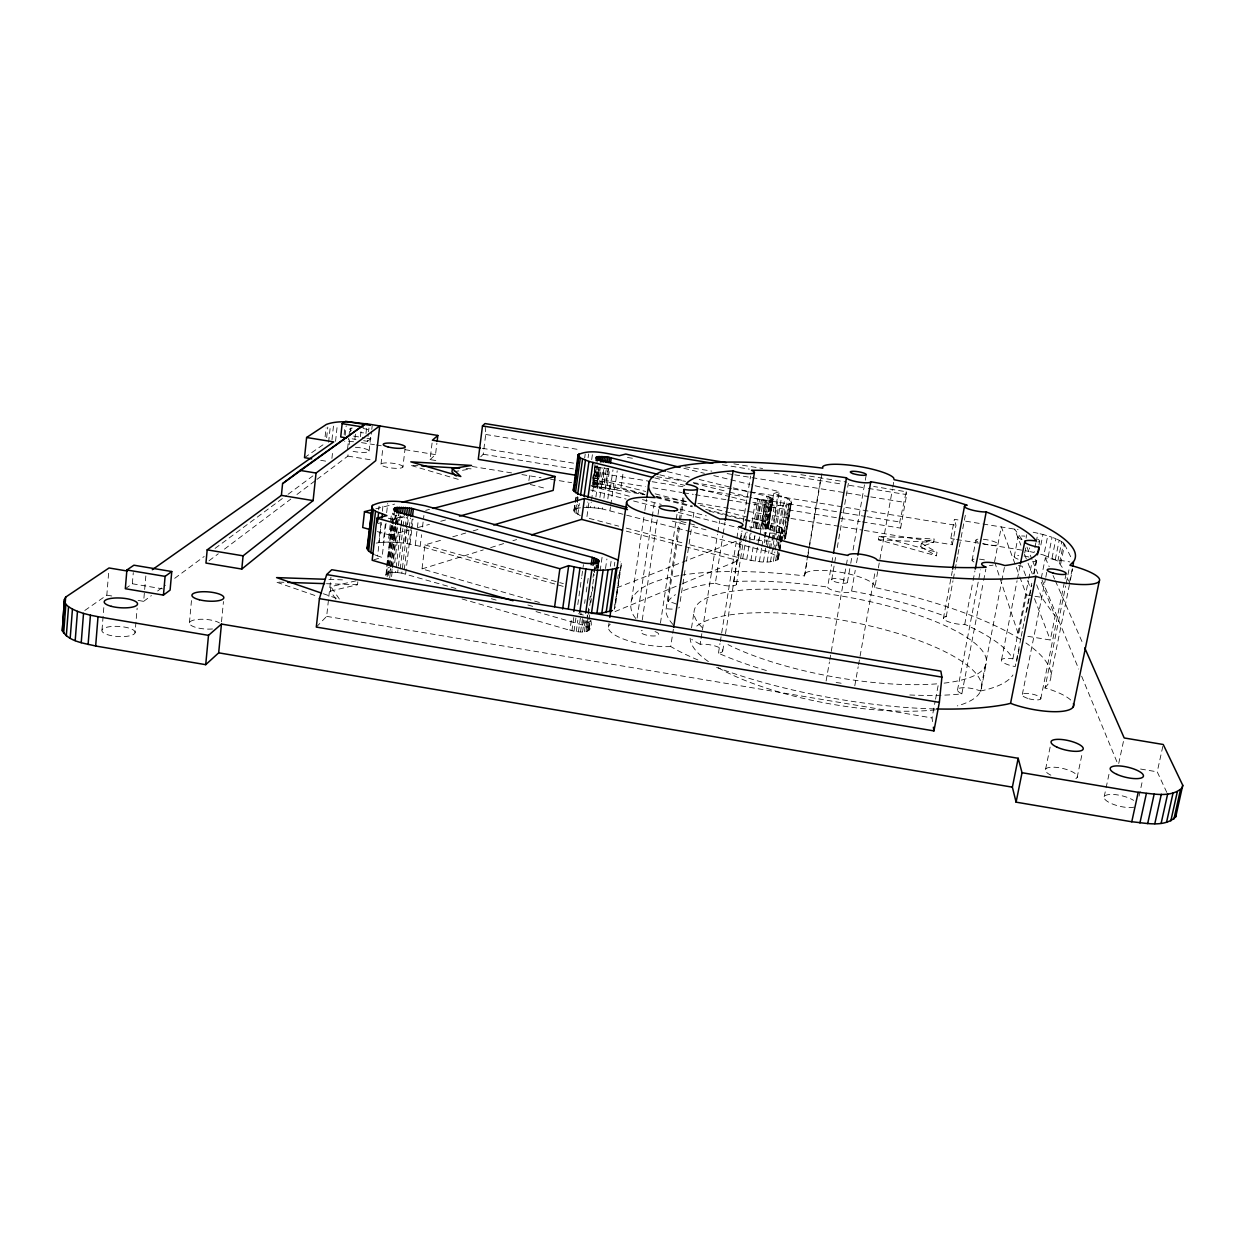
<?xml version="1.0" encoding="UTF-8"?>
<svg xmlns="http://www.w3.org/2000/svg" width="1245" height="1245" viewBox="0 0 1245 1245"><rect width="100%" height="100%" fill="white"/><g stroke="black" fill="none" stroke-linecap="round" stroke-linejoin="round"><path stroke-width="0.75" stroke-dasharray="5 3.75" d="M580.31 515.695L573.914 511.337L574.708 504.879M101.997 630.048L104.004 605.241M84.816 610.455L106.821 595.157L108.735 571.595M125.325 588.714L132.344 583.765L133.293 572.622M135.051 632.833A16.636 5.058 3.4 0 0 111.536 626.5A16.636 5.058 3.4 0 0 108.953 635.106A16.636 5.058 3.4 0 0 135.051 632.833L137.152 608.12M138.117 600.417L143.642 601.351L145.836 575.968M189.427 622.796L191.465 600.588M221.517 621.831L223.462 601.553M325.101 436.777L326.05 427.938M326.657 437.68L327.793 427.097M328.602 442.255L330.298 426.412M331.979 439.781L333.644 424.327M331.917 458.409L332.711 451.079M335.543 441.337L337.426 424M344.134 434.552L344.958 426.973M345.13 435.423L346.188 425.821M316.308 627.075L326.657 616.368L330.952 577.182M335.792 599.063L330.345 591.079L330.828 586.66L356.179 580.808M347.588 448.714L348.756 438.069M348.958 436.31L349.736 429.214M317.008 479.356L347.869 456.106L348.273 452.308M349.114 444.745L349.736 439.08M350.53 431.813L350.95 427.969M355.447 434.131L354.607 441.804L344.507 441.181M360.427 436.637L361.283 428.98M365.968 433.556L367.042 423.985M363.649 440.699L367.462 441.321L368.318 433.711M368.536 431.797L368.956 427.984M369.096 450.986L370.885 435.065M367.462 441.321L370.714 438.878L371.57 431.299M371.788 429.416L372.208 425.634M330.345 591.079L357.502 584.73L357.829 581.835M381.001 464.198L382.869 447.889M378.667 509.921L379.102 506.217M376.146 543.1L378.745 542.664L381.297 520.457M382.371 511.197L383.211 503.789M386.028 523.211L382.075 557.386L377.608 555.955L381.312 523.725M378.745 542.664L383.242 542.26L385.374 523.787M386.65 512.691L387.724 503.462M383.242 542.26L388.207 542.104L391.63 512.598M377.313 531.599L390.121 535.179L391.35 524.534M392.253 525.312L386.339 576.077L386.619 567.129M386.837 565.199L391.568 524.627M391.786 522.698L392.922 513.033M385.857 575.455L393.078 513.469M392.331 523.663L393.56 514.045M387.148 576.7L388.253 567.3M388.269 565.635L392.984 525.188M393.296 524.02L394.618 512.738M385.717 574.848L388.565 572.98L389.234 567.206M389.452 565.277L393.949 526.806M394.852 519.103L395.303 515.259M388.502 575.439L389.389 567.907M389.607 566.024L394.229 526.479M395.101 518.947L395.536 515.181M388.207 542.104L393.513 542.213L395.319 526.775M395.536 524.845L396.673 515.197M388.565 572.98L390.012 572.7L390.463 568.856M390.697 566.942L395.412 526.573M395.63 524.643L396.766 515.041M389.701 577.913L390.805 568.483M391.023 566.599L396.968 515.741M402.913 466.999A11.049 2.428 6.7 0 0 387.086 462.875A11.049 2.428 6.7 0 0 385.857 466.968A11.049 2.428 6.7 0 0 402.913 466.999L405.03 448.9M390.012 572.7L391.693 572.529L392.144 568.685M392.377 566.755L397.108 526.417M397.326 524.503L398.447 514.901M391.584 576.559L399.1 512.473M394.696 562.849L398.758 528.3M399.661 520.612L400.33 514.854M393.513 542.213L399.022 542.571L400.828 527.149M401.061 525.219L401.964 517.515M391.693 572.529L395.568 572.467L400.765 528.347M400.983 526.433L402.119 516.831M395.568 572.467L397.653 572.607L402.851 528.487M403.069 526.573L404.205 516.986M400.205 568.996L404.967 528.72M405.185 526.806L406.321 517.22M563.145 586.364L420.188 546.29L404.578 543.178L406.181 529.701M406.399 527.771L407.769 516.208M455.935 588.511L401.824 573.136L408.407 517.531M404.251 569.712L409.045 529.436M409.263 527.506L410.399 517.92M405.637 574.007L411.348 526.059M411.581 524.129L412.266 518.387M410.056 544.018L411.659 530.526M411.893 528.611L413.044 518.978M415.301 545.061L418.304 520.005M435.812 460.541L430.07 459.607L432.202 441.959M420.188 546.29L421.588 534.712M422.506 526.993L423.907 515.43M430.07 459.607L435.517 454.627L436.902 443.142M539.412 602.471L422.024 568.918L424.918 544.905L443.485 539.505M480.741 456.79L483.216 454.238L485.721 434.474L485.208 427.206M528.907 480.57L529.841 473.645M573.914 511.337L574.941 504.007M575.19 502.171L575.953 496.662M573.945 510.372L575.408 504.038M575.657 502.202L576.419 496.724M574.567 512.38L575.595 505.034M574.645 509.516L575.984 508.785L576.746 503.322M576.995 501.502L577.758 496.024M575.875 513.469L577.151 504.272M577.415 502.435L578.178 496.911M584.683 457.973L585.212 454.16M575.984 508.785L577.929 508.209L578.692 502.747M577.804 514.59L579.345 503.525M588.091 457.771L588.636 453.974M591.702 459.654L592.495 453.974M583.391 507.54L586.769 507.478L587.531 502.031M590.815 620.197C594.363 635.915 578.52 632.055 569.899 630.281L571.766 616.975M588.869 502.964L586.784 517.764L618.718 526.153M592.885 478.08L593.398 474.018M592.9 479.2L593.429 475.512M594.472 468.151L594.986 464.478M571.906 630.81L573.789 617.489M592.994 480.663L595.126 465.521M592.947 482.593L595.281 466.035M592.978 484.492L595.577 466.019M592.698 484.429L596.106 465.817M586.769 507.478L590.457 507.587L591.219 502.155M591.484 500.35L594.285 480.446L610.143 482.562L645.735 491.479M629.332 496.226L593.554 486.795L597.211 460.915M593.523 484.196L594.581 484.04L597.18 465.677M574.038 631.246L575.921 617.925M577.789 604.603L581.555 577.96M581.835 576.062L583.438 564.639M594.643 487.246L597.522 466.906M594.581 484.04L595.857 483.947L598.191 467.435M595.935 487.682L598.814 467.342M576.217 631.573L577.836 620.166M592.184 486.359L596.635 486.702L599.312 467.778M595.857 483.947L597.32 483.931L599.654 467.42M590.457 507.587L594.347 507.867L594.861 504.256M595.888 497.02L598.191 480.741M597.413 488.102L600.308 467.746M597.32 483.931L598.907 483.994L601.242 467.482M578.411 631.806L581.119 612.773M598.907 483.994L600.588 484.118L602.938 467.622M580.543 631.915L582.442 618.609M584.605 603.389L585.15 599.592M586.224 591.982L588.387 576.777M596.635 486.702L601.226 487.231L603.903 468.307M594.347 507.867L598.363 508.333L598.876 504.707M599.903 497.486L602.206 481.208M600.588 484.118L602.331 484.321L604.665 467.824M589.461 629.659L588.387 627.62L582.613 625.021L583.407 619.387M582.567 631.915L584.185 620.508M645.05 494.841L604.058 484.585L606.408 468.089M584.419 625.597L584.963 621.846M584.403 631.791L586.021 620.399M690.103 544.89L742.705 558.694C754.034 560.701 767.434 564.903 778.187 559.316L776.958 556.064L766.718 551.317L602.362 508.94L602.876 505.33M603.903 498.093L608.105 468.416M586.021 626.251L587.64 614.952M587.905 613.069L588.714 607.42M589.788 599.903L590.317 596.137M593.009 577.322L593.538 573.556M593.818 571.673L594.612 566.039M643.509 493.611L620.913 487.884L614.501 489.752L605.801 487.931L608.494 469.007M586.021 631.557L592.527 586.006M592.791 584.107L594.145 574.614M594.425 572.716L595.235 567.035M607.358 485.27L609.443 470.61M587.36 626.92L588.169 621.271M590.861 602.44L591.391 598.674M592.464 591.142L593.009 587.375M595.701 568.545L596.246 564.779M587.36 631.215L588.714 621.737M588.994 619.839L589.803 614.143M596.308 568.638L596.853 564.856M588.387 627.62L589.476 620.088M588.403 630.764L589.756 621.302M597.351 568.265L597.896 564.467M589.103 628.32L590.177 620.773M597.74 567.953L598.285 564.187M589.118 630.25L590.472 620.788M598.051 567.798L598.596 564.016M607.825 498.84L610.143 482.562M598.114 568.576L598.658 564.81M610.268 488.771L612.976 469.863M600.121 570.91L602.315 555.628M609.957 510.559L610.486 506.948M610.75 505.128L613.863 483.418M614.501 489.752L617.224 470.828M605.521 568.56L606.906 559.005M620.913 487.884L623.091 472.835M610.361 566.319L611.482 558.663M614.267 566.086L614.812 562.242M608.431 627.06L608.992 623.216M617.785 578.396L618.314 574.708M619.963 570.117L614.252 609.163L621.364 564.981L620.197 561.806M621.271 563.44L615.139 607.638M631.588 600.183L644.614 512.255M644.894 510.341L646.591 498.871M637.129 618.127L651.96 518.651M652.24 516.737L654.808 499.525M642.249 619.948L657.749 516.41M658.045 514.496L659.181 506.824M660.457 623.045L677.669 509.89M673.094 624.616A177.397 48.493 10.2 0 1 665.826 611.077L678.961 522.122M679.256 520.208L682.774 497.144M676.471 604.167A13.135 3.595 8.7 0 0 668.067 601.662L680.237 521.997M680.517 520.099L684.003 497.331M697.9 659.959A213.253 58.391 10.2 0 1 678.447 650.902L670.697 646.544L673.358 629.27M680.206 601.428L685.217 568.965M686.4 561.339L690.228 536.517M690.524 534.603L691.691 526.977M693.169 517.422L694.352 509.781M691.52 627.869L694.228 610.595M766.406 670.541A177.397 48.493 10.2 0 1 720.964 654.325L718.443 653.189A14.037 4.109 9.1 0 0 719.314 647.587A14.037 4.109 9.1 0 0 700.172 644.272L700.779 640.475M701.075 638.576L717.54 534.183M717.836 532.284L719.626 520.908M683.567 590.535A177.397 48.493 10.2 0 1 713.12 583.423L715.346 583.158L722.878 535.599M723.174 533.7L724.979 522.293M718.443 653.189L719.983 643.618M720.279 641.704L738.394 528.643M715.346 583.158A12.388 3.19 9.1 0 0 732.34 585.897A12.388 3.19 9.1 0 0 733.632 581.602L741.942 529.794M743.187 522.122L750.579 476.072M722.738 650.995L723.967 643.354M725.493 633.829L740.199 542.275M740.51 540.361L742.036 530.821M682.82 583.5L738.129 560.592L741.304 540.828M736.417 584.325L743.14 542.649M743.436 540.75L744.666 533.171M744.666 537.824L745.584 532.129M742.705 558.694L745.164 543.427M745.475 541.513L747.016 531.973M749.303 538.914L750.221 533.218M750.533 531.319L755.139 502.809L752.042 502.108M746.72 559.659L749.194 544.376M749.506 542.478L751.062 532.922M749.708 491.962L768.149 496.537L773.052 498.887L767.994 528.549L762.064 529.156L753.225 527.802L757.863 499.167L750.315 497.3M754.937 528.207L759.59 499.556L757.863 499.167M791.26 503.104L785.33 538.774L785.144 536.471L781.876 533.856L767.885 528.751L773.643 493.611L787.727 498.514L791.042 500.972L791.26 503.104L785.719 505.159L778.654 505.532L772.709 541.544L754.128 539.848L754.735 536.035M755.98 528.44L759.995 503.727L755.139 502.809M750.937 560.468L753.101 547.1M754.346 539.458L754.968 535.646M756.742 528.549L761.395 499.899L759.59 499.556M758.563 528.829L763.216 500.179L769.768 500.537L773.223 499.307M755.186 561.121L759.232 536.299M760.353 529.032L765.021 500.381M759.014 540.595L759.637 536.782M759.948 534.883L764.897 504.49L778.654 505.532M768.554 527.802L761.924 524.472L766.546 496.117M762.064 529.156L766.733 500.521M763.512 524.923L768.149 496.537M763.652 529.203L768.336 500.568M764.944 525.39L769.581 497.004M759.388 561.588L761.582 548.22M761.893 546.322L763.138 538.68M765.084 529.156L769.768 500.537M764.461 537.326L770.826 497.471M766.297 529.032L770.982 500.443M764.259 542.804L764.881 539.085M765.177 537.217L767.62 522.293L750.751 518.029M767.169 526.386L771.838 497.953M767.278 528.829L771.962 500.257M767.916 526.884L772.585 498.436M768.414 528.207L773.052 498.887M763.418 561.853L767.169 538.96M767.325 547.582L771.309 523.305L767.62 522.293M769.068 537.653L774.374 505.392M772.102 529.919L777.876 494.747M767.138 561.915L769.021 550.492M769.332 548.578L770.577 540.952M767.885 528.751L773.503 526.557L779.245 491.651L751.171 484.772M770.639 548.703L774.655 524.41L771.309 523.305M770.468 561.775L773.908 540.844M774.234 538.929L775.168 533.233L780.273 532.44L783.152 530.028L781.627 527.88L774.655 524.41M775.9 531.179L781.704 495.961M773.503 549.885L774.748 542.4M775.977 534.914L777.534 525.561M773.301 561.433L774.872 551.924M775.184 550.025L776.444 542.431M776.522 541.419L782.467 505.454M776.771 545.481L777.394 541.731M777.705 539.848L779.868 526.728M779.183 532.502L785.019 497.222M775.573 560.888L776.818 553.309M778.078 545.715L778.701 541.917M779.028 540.019L780.273 532.44M776.958 556.064L781.627 527.88M779.775 541.061L785.719 505.159M777.207 560.188L778.467 552.609M778.779 550.71L780.039 543.147M780.35 541.248L781.922 531.786M781.876 533.856L787.727 498.514M778.047 557.231L780.241 544.049M780.553 542.166L782.731 529M778.187 559.316L782.887 530.977M778.467 558.32L779.401 552.671M779.712 550.772L780.973 543.24M781.284 541.342L783.152 530.028M782.358 540.486L788.303 504.661M783.868 535.194L789.75 499.774M784.226 539.707L790.17 503.976M785.144 536.471L791.042 500.972M785.626 537.684L791.54 502.108M680.968 575.268A213.253 58.391 10.2 0 1 801.142 575.501L804.55 575.937L807.725 555.052M808.036 553.138L821.046 476.415M804.55 575.937L807.429 558.927M807.756 557.029L809.032 549.465M809.359 547.582L822.494 470.081M1020.869 638.171L1015.22 666.589A13.508 3.595 11.6 0 1 1001.416 660.628A13.508 3.595 11.6 0 1 1012.87 658.838L1011.267 656.162A177.397 48.493 10.2 0 0 966.991 625.332L964.735 624.336A12.606 3.19 11 0 1 947.523 621.426A12.606 3.19 11 0 1 946.216 616.68L943.741 615.73A177.397 48.493 10.2 0 0 859.657 592.558L851.596 591.033A12.17 3.05 10 0 1 839.597 592.029A12.17 3.05 10 0 1 827.614 587.08L831.52 564.467M831.831 562.584L833.138 555.052M831.722 579.641L835.971 555.099M837.278 547.551L848.374 483.356M826.104 680.984L829.435 661.966M829.761 660.068L846.024 566.864M846.367 564.965L847.689 557.355M847.44 582.178L850.428 565.183M850.755 563.3L851.736 557.635M853.058 550.088L864.964 482.111M865.291 480.228L866.287 474.563M851.596 591.033L855.237 570.303M856.56 562.756L857.556 557.106M921.424 543.256L937.018 552.329L936.38 555.799L878.347 539.754L878.954 536.33L934.217 539.007L933.579 542.384L920.786 546.679L921.424 543.256L934.217 539.007M854.786 685.793L858.178 666.76M858.521 664.861L874.799 573.556M1020.34 639.308A213.253 58.391 10.2 0 0 895.279 592.106L874.861 587.515L892.447 489.16M892.774 487.277L893.786 481.597M862.225 521.888L900.617 528.129L899.761 521.997L906.204 491.744L873.648 486.468M900.617 528.129L906.671 494.607L906.204 491.744M864.326 530.417L952.316 544.765L950.791 538.556L954.386 519.336L958.136 519.943M952.316 544.765L955.973 525.281L954.386 519.336M943.383 618.485L952.3 571.066M946.216 616.68L952.97 580.792M953.328 578.909L954.744 571.346M955.102 569.463L956.176 563.798M956.533 561.9L957.592 556.235M957.95 554.352L959.024 548.687M959.381 546.788L960.798 539.241M961.156 537.358L965.778 512.8M932.567 721.633L932.023 717.929L935.197 701.075M935.555 699.208L938.388 684.236M972.08 560.374L975.878 540.392M964.735 624.336L972.734 582.427M973.108 580.528L974.913 571.004M957.483 690.181L980.546 569.852M909.784 694.975A177.397 48.493 10.2 0 0 959.288 694.134L961.84 693.838L983.285 582.302M983.659 580.419L985.838 569.074M994.568 561.713L1001.322 526.837L1019.157 575.174M961.84 693.838A14.349 4.109 11.6 0 1 960.953 687.894A14.349 4.109 11.6 0 1 980.344 691.006L1001.431 582.644M1001.805 580.746L1004.388 567.44M981.293 688.843L986.211 663.663M1014.208 556.826L1018.145 536.673M1001.556 659.694L1017.072 580.761M1017.445 578.878L1020.029 565.728M1026.082 538.198L1026.767 534.696M1024.728 552.92L1026.222 545.326M1035.824 542.882L1034.097 552.5L1028.915 551.379L1029.599 547.878M1012.87 658.838L1028.292 580.901M1028.681 579.003L1032.058 561.9M1036.182 541.995L1037.91 533.249L1032.712 532.144M1019.811 576.964L1026.425 594.877L1018.519 634.779L995.175 563.549M1038.937 544.937L1039.653 541.373M1021.242 636.273L1022.363 630.592M1022.752 628.694L1023.872 623.014M1024.246 621.115L1031.778 583.236M1033.646 573.758L1037.038 556.702M1016.698 661.484L1017.834 655.788M1018.208 653.874L1019.344 648.163M1026.518 612.011L1031.809 585.383M1034.066 573.961L1037.474 556.842M1040.867 544.999L1042.952 534.494L1037.91 533.249M1062.25 567.362L1057.845 561.137L1043.87 555.13L1047.714 535.848L1042.952 534.494M1041.287 578.162L1045.333 557.9L1069.766 561.884M1048.212 556.593L1052.072 537.264L1047.714 535.848M1022.332 694.414L1045.411 579.096M1045.784 577.198L1047.31 569.634M1052.041 558.102L1055.916 538.743L1052.072 537.264M1055.278 559.643L1059.184 540.237L1055.916 538.743M1057.845 561.137L1061.752 541.699L1059.184 540.237M1059.651 562.584L1063.572 543.085L1061.752 541.699M1060.662 563.938L1064.6 544.392L1063.572 543.085M1027.872 636.319L1050.313 640.023L1055.138 616.135L1040.68 580.73M1040.758 698.896L1066.093 573.821M1070.684 700.001A42.89 12.014 12 0 0 1048.57 689.014L1044.975 687.987L1065.658 586.037M1066.047 584.154L1067.572 576.606M1067.961 574.708L1069.486 567.16M1069.408 582.769L1072.396 568.016M1050.998 675.335L1069.969 582.022M1070.358 580.123L1072.676 568.7M1045.613 769.145L1050.578 744.915M1077.127 777.534L1082.232 753.194M1104.19 796.722L1105.716 789.563M1106.105 787.774L1109.155 773.425M1118.726 763.481L1124.188 737.958M1139.066 796.178L1142.583 779.992M1166.798 792.411L1157.227 771.838L1163.235 744.494M668.067 601.662L669.623 599.514A177.397 48.493 10.2 0 1 675.412 594.674M1044.975 687.987L1049.239 682.602A213.253 58.391 10.2 0 0 1025.927 642.98M209.035 560.748L218.295 553.776M224.458 549.123L290.785 499.12M296.964 494.467L315.467 480.523M143.642 601.351L151.408 595.592M157.617 590.986L165.383 585.243M174.705 578.334L204.196 556.468M215.074 548.407L286.49 495.463M288.046 494.312L312.884 475.886M304.496 457.662L324.338 443.858M615.014 611.591L681.031 584.247M617.006 587.733L741.584 539.038M773.643 493.611L779.245 491.651M422.024 568.918L483.247 549.917M490.654 547.613L503.649 543.583M512.924 540.703L516.628 539.552M373.811 559.783L382.075 557.386M452.76 536.813L465.739 533.031M473.162 530.868L478.734 529.249M390.121 535.179L408.858 530.028M418.227 527.46L429.478 524.363M440.714 521.281L446.348 519.741M401.341 516.753L391.973 519.196L388.315 518.2M425.712 510.372L429.463 509.392M377.593 523.6L381.312 522.62M392.486 519.694L403.676 516.753M375.788 508.8L394.634 504.101M980.344 691.006L982.507 690.586A177.397 48.493 10.2 0 0 1012.948 674.992M453.88 471.746L471.108 468.836L465.428 468.493M577.929 508.209L580.419 507.789M670.697 646.544L669.779 646.622A41.599 12.014 8.6 0 1 623.652 639.121A41.599 12.014 8.6 0 1 610.283 624.196M733.632 581.602L736.06 581.462A177.397 48.493 10.2 0 1 819.552 585.944L827.614 587.08M775.168 533.233L764.072 532.953M283.876 582.287L276.125 582.022L317.475 596.371M326.501 583.703L357.502 584.73M328.913 579.392L342.484 579.859M878.347 539.754L933.579 542.384M417.993 465.723L410.399 465.272L460.401 479.979M397.653 572.607L401.824 573.136M399.022 542.571L404.578 543.178M361.486 442.629L374.434 444.683M761.395 499.899L763.216 500.179M759.995 503.727L764.897 504.49M602.331 484.321L604.058 484.585M601.226 487.231L605.801 487.931M598.363 508.333L602.362 508.94M733.881 463.856L762.594 468.493M800.893 474.703L846.849 482.126M722.411 464.774L749.288 469.132M774.234 473.162L841.418 484.04M849.09 485.285L866.364 488.087M868.294 488.398L906.671 494.607M485.721 434.474L579.594 449.694M627.48 457.46L635.137 458.689M684.952 466.766L711.766 471.124M727.096 473.598L732.838 474.532M734.752 474.843L868.854 496.584M870.769 496.895L903.341 502.171M965.622 521.173L1018.083 529.685M482.266 448.309L574.318 463.264M595.421 466.688L608.852 468.883M656.784 476.664L685.559 481.348M693.232 482.593L731.593 488.818M733.507 489.129L955.973 525.281M483.216 454.238L573.431 468.914M594.55 472.337L650.217 481.395M652.131 481.706L684.766 487.013M700.126 489.518L751.949 497.953M753.879 498.265L842.18 512.629M844.094 512.94L865.213 516.364M867.127 516.691L899.761 521.997M353.627 436.092L365.018 437.944M366.917 438.256L370.714 438.878M352.179 438.831L355.992 439.454M593.445 478.111L645.283 486.562M652.971 487.807L681.762 492.491M683.676 492.818L693.278 494.374M695.208 494.685L725.913 499.681M727.843 500.008L860.311 521.577M376.348 444.994L382.075 445.928M404.983 449.663L435.517 454.627M950.791 538.556L954.619 539.194M956.533 539.505L1021.756 550.119M472.151 466.47L512.333 473.022M521.888 474.578L541.03 477.691M550.586 479.263L571.642 482.687M590.768 485.815L644.334 494.545M655.804 496.413L686.415 501.408M697.885 503.276L728.496 508.271M730.41 508.582L862.411 530.105M347.869 456.106L372.037 460.043M1018.441 565.619L1022.114 566.21L1026.923 578.816M320.712 460.308L326.112 461.195M1026.425 594.877L1041.614 597.367L1055.138 616.135M132.344 583.765L162.55 588.838M326.657 616.368L932.023 717.929M106.821 595.157L112.346 596.09M1140.56 769.037L1157.227 771.838M1025.429 550.757L1028.915 551.379M750.906 539.225L754.128 539.848M683.816 468.26L704.39 473.302M713.758 475.59L749.303 484.305M667.398 471.637L689.854 477.177M699.208 479.481L747.84 491.495M659.803 474.843L684.314 480.912M693.745 483.262L727.687 491.682M729.57 492.149L748.432 496.817M654.823 477.924L684.843 485.41M699.846 489.145L729.85 496.615M731.733 497.082L746.735 500.817M655.119 493.845L686.991 501.906M700.126 505.221L748.867 517.546M656.706 496.957L692.5 506.03M705.682 509.376L743.358 518.916M745.241 519.398L773.503 526.557M656.364 497.704L692.173 506.793M709.136 511.088L743.078 519.694M744.961 520.177L761.924 524.472M642.467 499.587L661.235 504.365M680.019 509.143L706.288 515.85M749.459 526.853L753.225 527.802M590.69 490.016L626.111 499.074M633.58 500.988L655.944 506.699M678.323 512.426L737.989 527.678M681.264 521.484L696.188 525.328M530.214 484.476L546.119 488.585M672.393 521.173L685.481 524.55M692.967 526.479L706.055 529.856M626.235 528.113L682.587 542.913M626.297 531.148L738.129 560.592M878.954 536.33L937.018 552.329M424.918 544.905L563.347 583.625M578.536 613.66L587.858 616.322M527.864 604.992L535.288 607.124M491.324 598.705L496.926 600.323M536.035 611.591L582.613 625.021M1040.711 554.212L1043.87 555.13M462.035 598.969L569.899 630.281M323.358 593.756L339.558 599.343L330.828 586.66M375.072 554.928L377.608 555.955M700.172 644.272L698.04 643.136A177.397 48.493 10.2 0 1 691.675 639.37M593.554 486.795L591.857 485.457M920.786 546.679L936.38 555.799M1021.943 539.365L1014.473 528.969L1020.9 545.17M635.728 618.5L633.503 615.404A213.253 58.391 10.2 0 1 679.21 575.563M1064.6 544.392L1071.898 559.207M1067.027 577.633L1068.615 581.057M1045.333 557.9L1049.193 566.724M1053.068 575.548L1054.608 579.081M1055.386 580.839L1083.212 644.396M1042.018 579.952L1078.715 669.063M1081.64 676.191L1117.605 763.512M1026.954 547.084L1032.012 559.487M1032.727 561.246L1037.801 573.649M1024.464 554.165L1027.327 561.37M1028.043 563.176L1032.323 573.976M1036.618 584.776L1041.614 597.367M1027.623 580.621L1030.362 587.827M1034.486 598.627L1050.313 640.023M874.861 587.515L874.441 585.228A35.903 8.839 10 0 0 838.554 571.937A35.903 8.839 10 0 0 804.472 574.225M1037.723 539.303A11.08 2.288 10.8 0 1 1037.334 542.057M1021.927 539.552A11.08 2.288 10.8 0 1 1025.086 536.159M1035.202 559.612A11.065 2.381 11 0 1 1033.443 561.682M1018.083 559.176A11.065 2.381 11 0 1 1018.768 555.457M1024.013 556.001A11.065 2.381 11 0 1 1029.522 557.215M363.524 432.855A10.847 2.21 6.6 0 1 360.723 432.622M351.261 430.49A10.847 2.21 6.6 0 1 352.786 427.969M363.104 428.513A10.847 2.21 6.6 0 1 367.96 429.603M355.401 447.297A10.816 2.303 6.5 0 1 369.018 451.297A10.816 2.303 6.5 0 1 353.113 451.312M1133.946 807.149A17.01 5.369 13.6 0 1 1109.653 802.729A17.01 5.369 13.6 0 1 1109.202 794.528A17.01 5.369 13.6 0 1 1133.588 800.364M983.301 539.256A11.298 2.397 10.7 0 1 998.054 544.33A11.298 2.397 10.7 0 1 982.118 543.536M977.761 541.917A11.298 2.397 10.7 0 1 978.554 539.101M993.121 565.09A11.267 2.506 10.8 0 1 989.37 565.432M973.932 561.962A11.267 2.506 10.8 0 1 974.757 559.021M979.488 559.145A11.267 2.506 10.8 0 1 985.184 560.063M212.506 628.974A15.936 4.809 4.3 0 1 191.123 625.41A15.936 4.809 4.3 0 1 198.048 619.403A15.936 4.809 4.3 0 1 219.447 622.967M1050.873 775.184A16.403 5.12 12.9 0 1 1048.306 767.651A16.403 5.12 12.9 0 1 1069.439 770.515A16.403 5.12 12.9 0 1 1075.867 778.576M654.994 631.573A9.244 2.677 8.6 0 1 655.352 635.915L653.298 635.993A9.244 2.677 8.6 0 1 642.467 633.721A9.244 2.677 8.6 0 1 642.249 630.39M679.334 607.155A13.135 3.595 8.7 0 1 678.634 607.965M672.222 609.101A13.135 3.595 8.7 0 1 665.779 608.572M934.497 708.919A213.253 58.391 10.2 0 1 716.575 667.413M836.173 682.54A14.566 4.357 10.5 0 1 843.347 683.738M696.749 626.064A147.906 42.268 10.3 0 1 898.485 633.643A147.906 42.268 10.3 0 1 957.296 705.884M935.306 709.868A147.906 42.268 10.3 0 1 717.851 667.538M708.389 661.593A147.906 42.268 10.3 0 1 690.135 638.218M702.102 627.449A148.388 40.509 10.2 0 1 772.102 589.227A148.388 40.509 10.2 0 1 957.887 632.055A148.388 40.509 10.2 0 1 943.819 683.163M936.645 683.863A148.388 40.509 10.2 0 1 727.998 644.614M1027.67 698.383L1025.584 697.605A9.524 2.677 12 0 1 1027.53 693.418A9.524 2.677 12 0 1 1040.882 698.461A9.524 2.677 12 0 1 1027.67 698.383M834.134 581.462A7.984 1.961 10 0 0 847.222 582.66A7.984 1.961 10 0 0 837.403 578.645A7.984 1.961 10 0 0 834.134 581.462"/><path stroke-width="1.5" d="M680.066 467.342L625.799 454.036L619.403 455.686C606.19 453.631 590.612 448.698 578.085 454.736L580.326 457.927L588.947 461.428L652.956 477.457M627.169 507.555L577.711 493.907L573.26 490.312L574.614 484.507M127.504 571.066L109.031 567.969L65.674 597.102L64.444 599.405L62.312 630.733C69.004 641.86 84.162 643.136 95.663 646.015L205.721 664.674L218.684 652.831L221.454 624.056L1018.177 758.283L1022.036 772.709L1016.091 802.154L1131.767 821.778C1145.882 822.929 1164.526 827.878 1175.762 816.751L1182.75 785.268L1163.235 744.494L1124.188 737.958L1084.768 647.929M62.312 630.733L64.444 599.405M65.082 604.759L65.674 597.102M63.666 633.3L65.876 604.292L64.507 601.817M66.312 635.837L68.537 606.735L65.876 604.292M70.187 638.296L72.443 609.116L68.537 606.735M75.198 640.599L77.47 611.373L72.443 609.116M81.221 642.685L83.524 613.412L77.47 611.373M88.099 644.505L90.434 615.201L83.524 613.412M95.663 646.015L98.013 616.695L90.434 615.201M126.897 569.977L125.325 588.714L163.437 595.11L170.098 590.099L171.763 571.533L133.915 565.199L126.897 569.977L165.103 576.373L171.763 571.533M163.437 595.11L165.103 576.373M207.184 549.854L205.954 563.067L241.795 569.058L375.757 460.65L379.709 425.914L316.043 473.038L300.123 470.423L282.584 483.589L281.386 495.37L207.184 549.854L243.086 555.83L313.117 500.599L316.043 473.038M205.721 664.674L208.491 635.355L221.454 624.056M241.795 569.058L243.086 555.83M939.352 702.367L941.905 677.109L940.862 671.133L331.761 569.728L326.672 574.583L319.405 598.627L316.308 627.075L933.937 730.908L939.352 702.367L319.405 598.627M367.042 423.985C353.72 422.506 339.356 419.721 326.423 424.405L306.612 437.493L304.496 457.662L311.701 458.829M370.31 425.323L345.581 421.308L342.157 423.642L340.71 436.964L346.437 437.898M372.022 509.75L364.489 511.633L362.7 527.506L370.014 529.545M373.811 554.399L368.629 551.162L367.073 548.018L372.38 505.439C388.565 497.689 408.158 502.544 425.059 505.781L602.58 553.714L618.22 560.11M367.384 549.559L372.38 505.439M368.629 551.162L373.36 509.703L371.757 506.762M370.792 552.796L375.539 511.244L373.36 509.703M375.539 511.244L386.899 515.617L376.97 518.185L372.162 560.266L513.033 600.728M377.5 522.231L378.589 512.769M381.966 518.029L382.402 514.247M394.556 511.711L395.007 507.867L396.206 507.555L411.55 508.333L592.231 557.355C610.921 563.892 584.854 564.888 579.532 561.822L399.1 512.473C397.139 512.302 390.697 509.563 395.007 507.867M395.754 511.415L396.206 507.555M396.984 513.111L397.653 507.337M398.68 512.971L399.349 507.213M400.548 512.94L401.232 507.182M402.571 513.002L403.24 507.244M404.438 515.056L405.341 507.384M406.555 515.29L407.457 507.633M408.64 515.617L409.543 507.944M410.632 516.006L411.55 508.333M412.484 516.457L413.402 508.785M437.135 441.228L437.835 435.47L365.688 423.627L300.123 470.423M452.386 468.634L460.837 476.508L410.803 461.848L471.544 465.443L452.386 468.634L451.966 472.057L456.184 476.026M726.208 462.611L484.959 423.565L482.484 425.93L478.267 459.358L576.17 475.31M402.166 502.202L530.292 470.19L555.068 476.508L553.169 490.405L459.467 516.13M554.616 606.735L559.876 568.732L568.7 565.619C584.87 569.292 602.487 572.747 618.687 567.627M573.26 490.312L578.085 454.736M575.143 480.679L575.953 474.936M576.482 471.108L577.011 467.28M577.54 463.451L578.863 453.896M573.992 491.464L578.816 456.79M575.501 492.678L580.326 457.927M577.711 493.907L582.567 459.094M562.662 608.992L568.7 565.619M580.59 495.152L585.461 460.276M568.342 608.494L574.163 566.973M584.061 496.335L588.947 461.428M531.475 534.93L581.571 519.383L584.496 498.482L627.511 509.594M588.013 497.455L592.931 462.502M573.836 611.544L579.952 568.125M596.059 460.526L596.588 456.837L607.98 457.102L665.53 471.17M596.884 460.308L597.413 456.635M597.958 460.168L598.471 456.495M599.234 460.09L599.748 456.417M600.432 461.926L601.21 456.417M579.765 612.447L585.913 569.027M602.02 461.988L602.813 456.479M603.716 462.128L604.494 456.619M605.459 462.331L606.237 456.837M591.173 564.872L592.231 557.355M585.695 613.069L591.873 569.681M607.187 462.595L607.98 457.102M593.009 565.432L594.067 557.916M608.883 462.907L609.676 457.413M594.892 564.156L595.686 558.507M610.501 463.28L611.279 457.771M596.511 562.896L597.04 559.129M597.569 563.549L598.098 559.768M598.285 564.187L598.829 560.406M597.662 570.054L591.453 613.396L601.817 613.1L612.431 610.517M596.884 613.396L603.109 570.117M601.817 613.1L608.058 569.899M606.128 612.509L612.384 569.401M609.692 611.637L615.948 568.638M609.832 617.458L626.608 502.249M646.871 496.957L649.143 481.659M683.365 493.3L683.941 489.472A13.337 2.832 8.7 0 0 697.573 488.803L694.943 505.968M673.654 627.356L690.197 519.834L689.279 519.865A42.252 9.509 8.6 0 1 631.946 508.038A42.252 9.509 8.6 0 1 648.334 497.253L655.088 497.611L651.571 493.829A216.505 46.127 9.8 0 1 819.366 467.731L822.805 468.182L822.665 466.828A36.401 6.956 9.6 0 1 856.933 466.144A36.401 6.956 9.6 0 1 893.614 477.878L894.128 479.714L914.873 484.025A216.505 46.127 9.8 0 1 1073.937 561.106L1069.875 565.277L1073.548 566.195A43.575 9.509 11.2 0 1 1096.02 583.236A43.575 9.509 11.2 0 1 1039.201 577.462L1035.809 576.342L1032.354 576.933A216.505 46.127 9.8 0 1 698.196 523.569L690.197 519.834M725.29 520.394L733.118 470.937A12.559 2.521 9 0 0 750.361 473.676A12.559 2.521 9 0 0 751.498 470.314L753.956 470.283A180.089 38.299 9.8 0 1 838.321 476.633L846.475 477.784A12.341 2.397 9.7 0 0 858.77 482.126A12.341 2.397 9.7 0 0 870.8 481.722L878.986 483.2A180.089 38.299 9.8 0 1 964.688 504.412L967.209 505.237A12.792 2.521 10.4 0 0 968.719 509.049A12.792 2.521 10.4 0 0 986.196 511.944L988.514 512.815A180.089 38.299 9.8 0 1 1034.47 538.789L1036.198 540.984A13.711 2.848 10.9 0 0 1024.728 542.026A13.711 2.848 10.9 0 0 1038.921 547.24L1038.984 549.232A180.089 38.299 9.8 0 1 1006.925 565.277L1004.762 565.541A14.582 3.253 10.9 0 0 985.044 562.413A14.582 3.253 10.9 0 0 986.196 567.191L983.628 567.331A180.089 38.299 9.8 0 1 886.954 561.62L877.18 560.234A14.815 3.439 10 0 0 862.427 554.492A14.815 3.439 10 0 0 848.016 555.457L838.243 553.636A180.089 38.299 9.8 0 1 741.289 527.709L738.705 526.713A14.271 3.253 9 0 0 739.374 522.278A14.271 3.253 9 0 0 719.921 519.009L717.727 518.029A180.089 38.299 9.8 0 1 684.081 491.448L683.941 489.472M745.273 529.39L754.423 472.555M833.465 553.169L846.475 477.784M857.883 555.223L870.8 481.722M952.658 569.167L964.439 506.575M975.286 569.089L986.196 511.944M1020.402 563.845L1024.837 541.295M1037.412 554.803L1038.921 547.24M936.364 708.965A213.253 58.391 10.2 0 0 1007.112 704.188L1010.567 703.3L1035.809 576.342M1016.091 802.154L1012.372 787.167L1018.177 758.283M1072.77 566.179L1073.532 562.491M1073.252 706.818L1099.257 581.213M1175.762 816.751L1176.307 814.152M1182.75 785.268L1182.236 787.774C1170.751 798.496 1152.31 793.423 1138.195 792.318L1022.036 772.709M1131.767 821.778L1138.195 792.318M1139.922 822.945L1146.38 793.485M1147.672 823.583L1154.146 794.154M1154.815 823.692L1161.305 794.294M1161.149 823.272L1167.654 793.937M1166.534 822.338L1173.039 793.065M1170.829 820.906L1177.319 791.727M1173.926 819.023L1180.416 789.937M367.073 548.018L367.695 546.586M437.835 435.47L432.404 440.201L480.352 447.998M365.688 423.627L282.584 483.589M152.295 569.712L333.691 441.897L306.612 437.493M596.588 456.837C594.005 458.72 600.059 459.919 601.351 460.339L657.92 474.376M493.58 524.939L584.496 498.482M433.213 508.411L555.068 476.508M733.118 470.937L730.877 471.061A180.089 38.299 9.8 0 0 687.536 482.406L686.026 484.056A13.337 2.832 8.7 0 1 697.573 488.803M287.751 582.411L324.556 583.64M325.038 579.267L276.577 577.602L321.552 593.134M421.775 465.941L459.732 468.167M482.484 425.93L712.809 463.218M342.157 423.642L363.213 427.051M281.386 495.37L313.117 500.599M326.672 574.583L941.905 677.109M98.013 616.695L208.491 635.355M218.684 652.831L1012.372 787.167M581.571 519.383L622.562 530.168M364.489 511.633L371.819 513.64M376.97 518.185L559.876 568.732M1010.567 703.3L1013.866 704.561A42.89 12.014 12 0 0 1056.305 711.689A42.89 12.014 12 0 0 1073.392 703.627M933.392 727.204L933.937 730.908M674.323 510.855L672.269 510.855A9.384 2.116 8.6 0 1 659.959 508.038A9.384 2.116 8.6 0 1 664.628 505.875L666.931 506.046A9.384 2.116 8.6 0 1 676.891 508.691A9.384 2.116 8.6 0 1 674.323 510.855M1052.85 572.98L1050.733 572.295A9.68 2.116 11.2 0 1 1052.507 569.012A9.68 2.116 11.2 0 1 1066.187 573.494A9.68 2.116 11.2 0 1 1052.85 572.98M111.303 606.331A16.699 4.856 3.7 0 0 137.479 604.323A16.699 4.856 3.7 0 0 113.871 598.082A16.699 4.856 3.7 0 0 111.303 606.331M388.144 446.955A11.08 2.319 6.8 0 0 405.247 447.095A11.08 2.319 6.8 0 0 389.374 443.049A11.08 2.319 6.8 0 0 388.144 446.955M1116.983 774.406A17.072 5.151 13.4 0 0 1143.377 776.382A17.072 5.151 13.4 0 0 1120.111 765.986A17.072 5.151 13.4 0 0 1116.983 774.406M199.278 599.748A15.998 4.606 4.5 0 0 223.82 597.865A15.998 4.606 4.5 0 0 200.601 591.842A15.998 4.606 4.5 0 0 199.278 599.748M1056.849 747.093A16.465 4.902 12.7 0 0 1083.01 749.443A16.465 4.902 12.7 0 0 1061.611 739.499A16.465 4.902 12.7 0 0 1056.849 747.093M852.841 473.551A8.092 1.541 9.6 0 0 866.069 474.936A8.092 1.541 9.6 0 0 856.031 471.435A8.092 1.541 9.6 0 0 852.841 473.551"/></g></svg>
